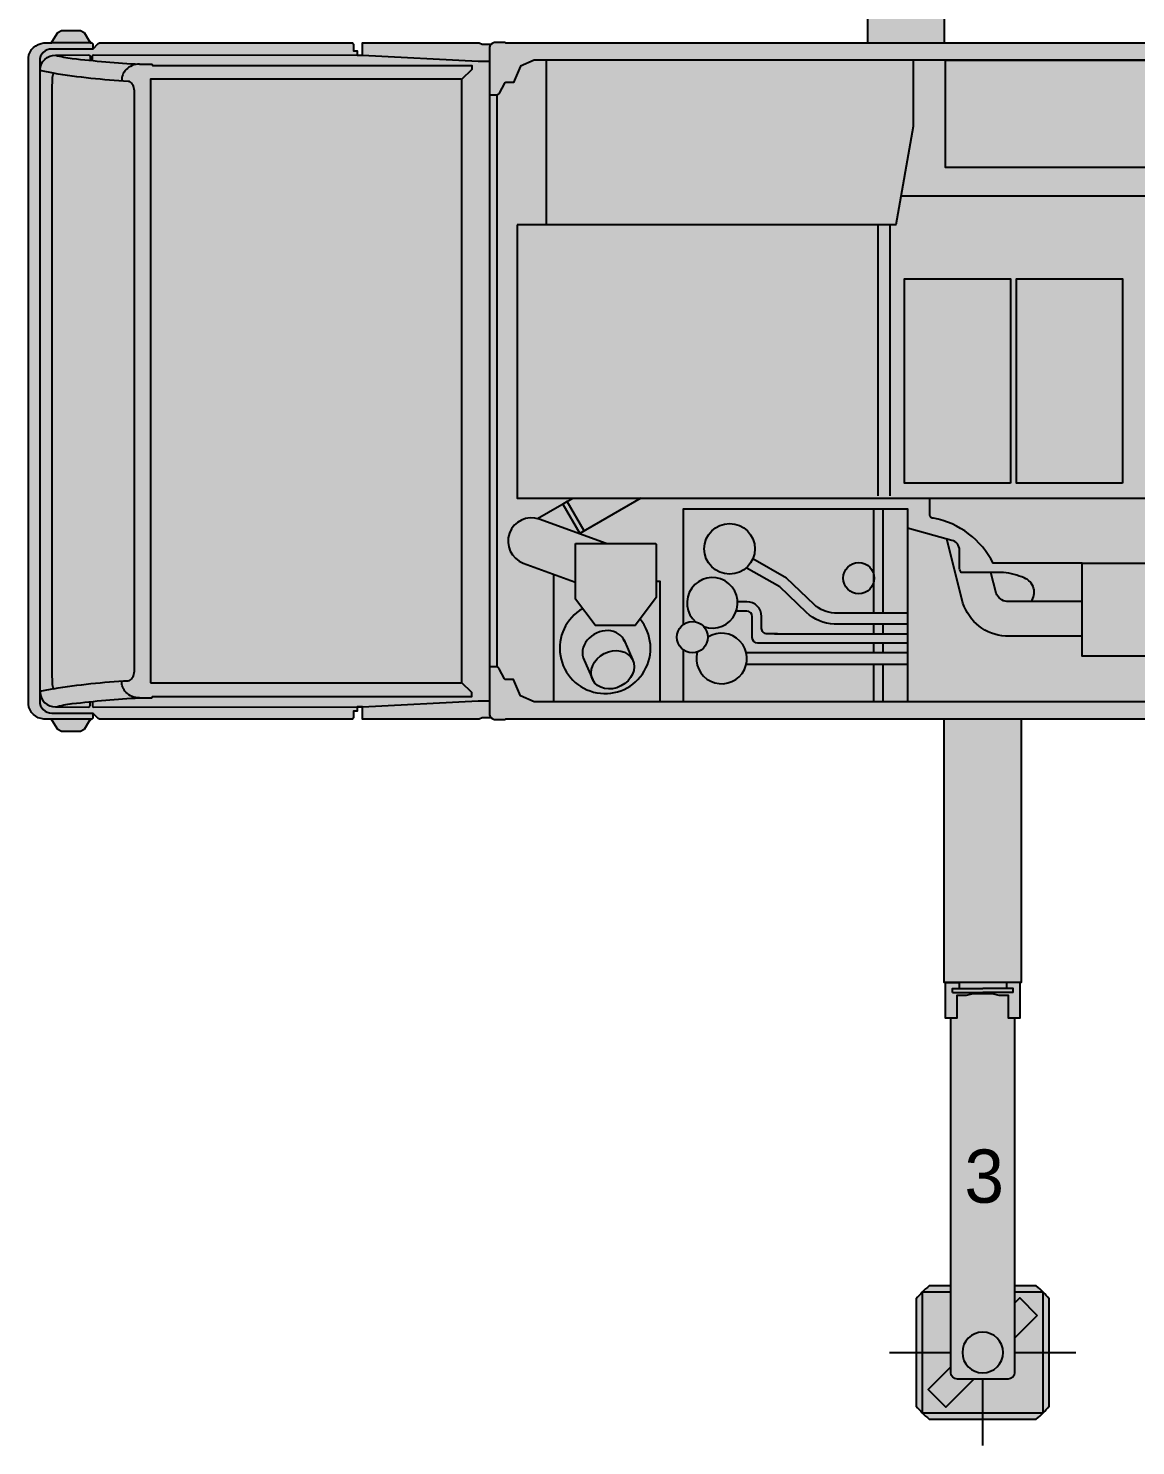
# Model space of a CAD drawing. Header units: millimetres. Extents: x -211392 to -195751, y -51803 to -27784.
# Drawn here: x -211334 to -207174, y -51803 to -46478 of the extents above; entities that cross this region are included whole.
import ezdxf

# ---------------------------------------------------------------- set-up
doc = ezdxf.new("R2010")
doc.units = ezdxf.units.MM
doc.set_wipeout_variables(frame=1)
doc.layers.add('Техника. Кран LTM 1090-4.2', color=250, linetype='Continuous')
doc.layers.add('Техника. Кран LTM 1090-4.2 Штрих', color=7, linetype='Continuous', true_color=0xffe79e)

# ---------------------------------------------------------------- blocks, each defined once
blk = doc.blocks.new('LTM 1090-4.2-20230213.113032')
at = {"color": 0, "linetype": 'ByBlock', "lineweight": -2, "transparency": 16777216}
blk.add_wipeout([(-201.39016857830947, -249.99999999999997), (-214.50357603927742, -238.84349659633142), (-226.9999999999999, -226.99999999999983), (-238.84349659633156, -214.5035760392774), (-249.99999999999994, -201.39016857830944), (-250, -201.39016857830939), (-250, 201.39016857830939), (-249.99999999999994, 201.39016857830939), (-238.8434965963315, 214.5035760392775), (-226.99999999999983, 226.99999999999977), (-214.50357603927742, 238.84349659633153), (-201.39016857830947, 250), (-201.3901685783094, 250), (201.39016857830936, 250), (201.39016857830936, 250), (214.5035760392773, 238.84349659633153), (226.99999999999983, 226.99999999999977), (238.84349659633148, 214.5035760392774), (249.99999999999991, 201.39016857830927), (249.99999999999991, 201.39016857830939), (249.99999999999991, -201.39016857830939), (249.99999999999991, -201.39016857830939), (238.8434965963314, -214.50357603927745), (226.9999999999996, -227.00000000000006), (214.50357603927708, -238.8434965963317), (201.3901685783089, -250.0000000000003), (201.39016857830936, -249.99999999999997), (-201.3901685783094, -249.99999999999997)], dxfattribs=at)
blk.add_wipeout([(-201.39016857830947, -249.99999999999997), (-214.50357603927742, -238.84349659633142), (-226.9999999999999, -226.99999999999983), (-238.84349659633156, -214.5035760392774), (-249.99999999999994, -201.39016857830944), (-250, -201.39016857830939), (-250, 201.39016857830939), (-249.99999999999994, 201.39016857830939), (-238.8434965963315, 214.5035760392775), (-226.99999999999983, 226.99999999999977), (-214.50357603927742, 238.84349659633153), (-201.39016857830947, 250), (-201.3901685783094, 250), (201.39016857830936, 250), (201.39016857830936, 250), (214.5035760392773, 238.84349659633153), (226.99999999999983, 226.99999999999977), (238.84349659633148, 214.5035760392774), (249.99999999999991, 201.39016857830927), (249.99999999999991, 201.39016857830939), (249.99999999999991, -201.39016857830939), (249.99999999999991, -201.39016857830939), (238.8434965963314, -214.50357603927745), (226.9999999999996, -227.00000000000006), (214.50357603927708, -238.8434965963317), (201.3901685783089, -250.0000000000003), (201.39016857830936, -249.99999999999997), (-201.3901685783094, -249.99999999999997)], dxfattribs=at)
at = {"layer": 'Техника. Кран LTM 1090-4.2 Штрих', "true_color": 0xadadad, "transparency": 16777216}
h = blk.add_hatch(color=253, dxfattribs=at)
h.dxf.hatch_style = 1
edge = h.paths.add_edge_path()
edge.add_arc((1.13686837721616e-13, 1.13686837721616e-13), 321.0264786586926, 218.853552203756, 231.1464477962439, ccw=False)
edge.add_line((-250, -201.3901685783094), (-250, 201.3901685783094))
edge.add_arc((1.13686837721616e-13, -1.13686837721616e-13), 321.0264786586926, 128.8535522037561, 141.1464477962439, ccw=False)
edge.add_line((-201.3901685783094, 250), (201.3901685783094, 250))
edge.add_arc((-2.842170943040401e-14, -2.842170943040401e-14), 321.0264786586924, 38.853552203756124, 51.146447796243876, ccw=False)
edge.add_line((250, 201.3901685783094), (250, -201.3901685783094))
edge.add_arc((-5.968558980384842e-13, 5.968558980384842e-13), 321.0264786586932, 308.85355220375607, 321.14644779624393, ccw=False)
edge.add_line((201.3901685783094, -250), (-201.3901685783094, -250))
at = {"color": 0, "linetype": 'ByBlock', "lineweight": -2, "transparency": 16777216}
for points in [[(0, 350), (0, 0)], [(-350, 0), (0, 0)], [(0, 0), (0, -350)], [(0, 0), (350, 0)]]:
    blk.add_lwpolyline(points, dxfattribs=at)
blk.add_lwpolyline([(-201.3901685783094, -250, -0.05368937404966555), (-250, -201.3901685783094), (-250, 201.3901685783094, -0.05368937404966555), (-201.3901685783094, 250), (201.3901685783094, 250, -0.05368937404966558), (250, 201.3901685783094), (250, -201.3901685783094, -0.05368937404966544), (201.3901685783094, -250)], format="xyb", close=True, dxfattribs=at)
for points in [[(-227, 227), (227, 227), (227, -227), (-227, -227)], [(204.9420271645504, -138.9747478439858), (-138.7959082404486, 205.0631875601248), (-204.9420271645395, 138.9747478439822), (138.7959082404595, -205.0631875601248)]]:
    blk.add_lwpolyline(points, close=True, dxfattribs=at)
blk.add_circle((0, 0), 76.49836599611709, dxfattribs=at)
blk = doc.blocks.new('LTM 1090-4.2-20230213.113502')
at = {"color": 0, "linetype": 'ByBlock', "lineweight": -2, "transparency": 16777216}
blk.add_wipeout([(120, -1800), (120, 75), (120, 75), (118.09698831278217, 84.5670858091271), (112.6776695296636, 92.67766952966394), (104.56708580912732, 98.09698831278229), (95, 100), (-95, 100), (-95, 100), (-104.56708580912732, 98.09698831278229), (-112.67766952966383, 92.67766952966394), (-118.09698831278217, 84.5670858091271), (-120, 75), (-120, -1800)], dxfattribs=at)
at = {"layer": 'Техника. Кран LTM 1090-4.2 Штрих', "true_color": 0xadadad, "transparency": 16777216}
h = blk.add_hatch(color=253, dxfattribs=at)
h.dxf.hatch_style = 1
edge = h.paths.add_edge_path()
edge.add_line((-120, -1800), (120, -1800))
edge.add_line((120, -1800), (120, 75))
edge.add_arc((95, 75), 25, 0, 90)
edge.add_line((95, 100), (-95, 100))
edge.add_arc((-95, 75), 25, 90, 180)
edge.add_line((-120, 75), (-120, -1800))
at = {"color": 0, "linetype": 'ByBlock', "lineweight": -2, "transparency": 16777216}
blk.add_lwpolyline([(-120, -1800), (120, -1800), (120, 75, 0.414213562373095), (95, 100), (-95, 100, 0.414213562373095), (-120, 75)], format="xyb", close=True, dxfattribs=at)
blk.add_circle((0, 0), 76.49836599612257, dxfattribs=at)
blk = doc.blocks.new('LTM 1090-4.2-20230213.113807')
at = {"color": 0, "linetype": 'ByBlock', "lineweight": -2, "transparency": 16777216}
blk.add_wipeout([(144.99999999999977, -1962.347809092964), (144.99999999999977, -9.094947017729282e-13), (140.00000086913496, -9.094947017729282e-13), (140.00000086913496, 133.90628484801255), (97.00000086913485, 133.90628484801255), (97.00000086913485, 48.82050908617293), (62.082863686373344, 48.89032137016102), (36.917138051896245, 42.89054983177539), (0, 42.89054983177539), (-36.91713805189647, 42.89054983177539), (-62.08286368637357, 48.89032137016102), (-97.00000086913508, 48.82050908617293), (-97.00000086913508, 133.90628484801255), (-140.00000086913496, 133.90628484801255), (-140.00000086913496, -9.094947017729282e-13), (-145, -9.094947017729282e-13), (-145, -1962.347809092964)], dxfattribs=at)
at = {"layer": 'Техника. Кран LTM 1090-4.2 Штрих', "true_color": 0xadadad, "transparency": 16777216}
h = blk.add_hatch(color=253, dxfattribs=at)
h.dxf.hatch_style = 1
h.paths.add_polyline_path([(-145, -1962.347809092964), (145, -1962.347809092964), (145, 0), (140.000000869135, 0), (140.000000869135, 133.9062848480135), (97.00000086913496, 133.9062848480135), (97.00000086913496, 48.82050908617384), (62.08286368637346, 48.89032137016147), (36.91713805189647, 42.8905498317763), (0, 42.8905498317763), (-36.91713805189647, 42.8905498317763), (-62.08286368637346, 48.89032137016147), (-97.00000086913496, 48.82050908617384), (-97.00000086913496, 133.9062848480135), (-140.000000869135, 133.9062848480135), (-140.000000869135, 0), (-145, 0)])
at = {"color": 0, "linetype": 'ByBlock', "lineweight": -2, "transparency": 16777216}
blk.add_lwpolyline([(-145, -1962.347809092964), (145, -1962.347809092964), (145, 0), (140.000000869135, 0), (140.000000869135, 133.9062848480135), (97.00000086913496, 133.9062848480135), (97.00000086913496, 48.82050908617384), (62.08286368637346, 48.89032137016147), (36.91713805189647, 42.8905498317763), (0, 42.8905498317763), (-36.91713805189647, 42.8905498317763), (-62.08286368637346, 48.89032137016147), (-97.00000086913496, 48.82050908617384), (-97.00000086913496, 133.9062848480135), (-140.000000869135, 133.9062848480135), (-140.000000869135, 0), (-145, 0)], close=True, dxfattribs=at)
for points in [[(-140.000000869135, 0), (-89.00000086913496, 0), (-89.00000086913496, 21.95673009411257), (0, 21.95673009411257)], [(140.000000869135, 0), (-140.000000869135, 0)], [(-113.9473692901884, 37.72852570123723), (0, 37.72852570123723)], [(-113.9473692901884, 37.72852570123723), (-113.9473692901884, 22.72909685527338), (-89.00000086913496, 21.95673009411257)], [(113.9473692901884, 37.72852570123723), (0, 37.72852570123723)], [(140.000000869135, 0), (89.00000086913496, 0), (89.00000086913496, 21.95673009411257), (0, 21.95673009411257)], [(113.9473692901884, 37.72852570123723), (113.9473692901884, 22.72909685527338), (89.00000086913496, 21.95673009411257)]]:
    blk.add_lwpolyline(points, dxfattribs=at)
blk = doc.blocks.new('LTM 1090-4.2-20230213.112611')
at = {"color": 0, "linetype": 'ByBlock', "lineweight": -2, "transparency": 16777216}
blk.add_wipeout([(3450.0114922064113, -1205), (3382.000000000002, -1205.0000320201661), (3382.000000000002, -1260.0000000003238), (3288.500000000001, -1260.0000000003238), (3288.500000000001, -1255.0000000003229), (3262.000000238412, -1255.0000000003229), (3262.000000000001, -1272.0091480392812), (3262.94102492845, -1273.000032020167), (3264.500244201162, -1273.000032020167), (3267.000244201163, -1276.032991004542), (3267.000244201163, -1279.000032020167), (3276.179931701162, -1280.2295242076661), (3276.179931701162, -1280.2295242076661), (3287.3271079859333, -1289.7246258310397), (3291.9650300322264, -1303.6136925043093), (3288.7595905843573, -1317.901507309518), (3278.632840505272, -1328.4781526565885), (3276.179931701162, -1329.7702956920402), (3267.000244201163, -1331.0000320201661), (3267.000244201163, -1334.366487098292), (3264.500000000001, -1337.0000000003238), (3229.500244201162, -1337.0000320201661), (3227.000244201163, -1334.366487098292), (3227.000244201163, -1331.0000320201661), (3217.820556701163, -1329.7702956920402), (3217.820556701163, -1329.7702956920402), (3206.6733804163914, -1320.2751940686667), (3202.0354583700973, -1306.3861273953999), (3205.2408978179665, -1292.0983125901894), (3215.367647897053, -1281.5216672431197), (3217.820556701163, -1280.2295242076661), (3227.000244201163, -1279.000032020167), (3227.000244201163, -1275.500032020167), (3229.4826480180873, -1273.004877834981), (3232.000000000002, -1273.004877834981), (3232.000000000002, -974.654226533974), (3197.000000000001, -974.654226533974), (3197.000000000001, -999.9999999999991), (3162.872321853102, -999.9999999999991), (3162.872321853102, -1015.1176669872357), (3172.9999997705836, -1015.1176669872357), (3172.9999997705836, -1222.000000000001), (2555.999780635787, -1222.000000000001), (2555.9997806358015, -1184.99999999998), (2532.9999999994407, -1185.0000013854706), (2532.9999999994407, -1213.260085589849), (2534.0000000094597, -1214.9799998437975), (2534.0000000094597, -1248.999999843798), (2534.0000000094597, -1248.999999843798), (2532.1731087897315, -1258.1844022205605), (2526.970562757938, -1265.970562592276), (2519.184402386223, -1271.1731086240698), (2510.0000000094597, -1272.999999843797), (2475.980000009463, -1272.999999843797), (2473.9999975525807, -1269.9999998217327), (-6234.000133528896, -1269.9999998040694), (-6235.980001934448, -1272.999999785785), (-6270.00000193445, -1272.999999785785), (-6270.00000193445, -1272.999999785785), (-6274.643734295682, -1272.5727023188601), (-6279.10686381097, -1271.2209226408931), (-6283.207291934123, -1268.9998142295663), (-6286.777718568328, -1265.9999997323448), (-6286.777718568328, -1265.9999997323448), (-6321.793321767362, -1265.999999732303), (-6332.989513966159, -1270.0000002896677), (-6770.905131144458, -1270.0000002896677), (-6770.888140731737, -1223.7745635552228), (-6791.500000000239, -1224.237305220082), (-6791.500000000239, -1239.999417062715), (-6804.610769075399, -1239.999417062715), (-6804.610526482217, -1265.9000000626875), (-6808.710526482216, -1270.000000062686), (-7759.116092682619, -1269.999997331477), (-7763.47279369171, -1268.0920283641926), (-7784.168890345939, -1247.3959315858738), (-7784.168890345939, -1267.0000000143073), (-7787.168890345939, -1270.000000014309), (-7794.1336603355285, -1270.0000000630143), (-7794.1336603355285, -1275.0000000630134), (-7796.135339315536, -1275.0000000630134), (-7816.618931976978, -1308.825879731653), (-7830.238779997002, -1316.705053899309), (-7902.02854065633, -1316.705053653608), (-7915.648388559019, -1308.8258796404298), (-7936.1293450991425, -1275.0000000630134), (-7938.133660335537, -1275.0000000630134), (-7938.133660335537, -1270.0000000630143), (-7967.339911413348, -1270.000000014309), (-7967.339911413348, -1270.000000014309), (-7988.652199346477, -1265.0154528013381), (-8006.936422589892, -1252.9843884989668), (-8019.947503966286, -1235.3840734654277), (-8026.087843103936, -1214.3756093821721), (-8026.087843103936, -1214.3756093821721), (-8026.087843103936, 1214.3756093821712), (-8026.087843103936, 1214.3756093821712), (-8019.947503966286, 1235.3840734654286), (-8006.936422589892, 1252.984388498965), (-7988.652199346477, 1265.01545280134), (-7967.339911413348, 1270.0000000143073), (-7967.339911413348, 1270.0000000143073), (-7938.133660335537, 1270.0000000630143), (-7938.133660335537, 1275.0000000630143), (-7936.1293450991425, 1275.0000000630143), (-7915.648388559019, 1308.8258796404289), (-7902.02854065633, 1316.7050536536071), (-7830.238779997002, 1316.705053899309), (-7816.618931976978, 1308.8258797316512), (-7796.135339315536, 1275.0000000630143), (-7794.1336603355285, 1275.0000000630143), (-7794.1336603355285, 1270.0000000630143), (-7787.168890345939, 1270.0000000143073), (-7784.168890345939, 1267.0000000143073), (-7784.168890345939, 1247.3959315858747), (-7763.47279369171, 1268.0920283641926), (-7759.116092682619, 1269.999997331478), (-6808.710526482216, 1270.000000062685), (-6804.610526482217, 1265.9000000626866), (-6804.610769075399, 1239.9994170627133), (-6791.500000000239, 1239.9994170627133), (-6791.500000000239, 1224.2373052200828), (-6770.888140731737, 1223.7745635552228), (-6770.905131144458, 1270.0000002896677), (-6332.989513966159, 1270.0000002896677), (-6321.793321767362, 1265.999999732302), (-6286.777718568328, 1265.999999732344), (-6286.777718568328, 1265.999999732344), (-6283.207291934123, 1268.999814229569), (-6279.10686381097, 1271.2209226408931), (-6274.643734295682, 1272.5727023188601), (-6270.00000193445, 1272.9999997857822), (-6270.00000193445, 1272.999999785784), (-6235.980001934448, 1272.999999785784), (-6234.000133528896, 1269.9999998040685), (2473.9999975525807, 1269.9999998217327), (2475.980000009463, 1272.999999843797), (2510.0000000094597, 1272.999999843797), (2510.0000000094597, 1272.999999843797), (2519.184402386223, 1271.1731086240698), (2526.970562757938, 1265.970562592277), (2532.1731087897315, 1258.1844022205596), (2534.0000000094597, 1248.999999843797), (2534.0000000094597, 1214.9799998437966), (2532.9999999994407, 1213.2600855898481), (2532.9999999994407, 1185.0000013854706), (2555.9997806358015, 1184.999999999979), (2555.999780635787, 1222.000000000001), (3194.000000000001, 1222.000000000001), (3194.000000000001, 1174.341622013083), (3232.000000000002, 1174.341622013083), (3232.000000000002, 1273.00487783498), (3229.4826480180873, 1273.00487783498), (3227.000244201163, 1275.5000320201643), (3227.000244201163, 1279.0000320201661), (3217.820556701163, 1280.2295242076661), (3217.820556701163, 1280.2295242076661), (3206.6733804163914, 1289.7246258310397), (3202.0354583700973, 1303.6136925043074), (3205.2408978179665, 1317.901507309517), (3215.367647897053, 1328.4781526565885), (3217.820556701163, 1329.770295692043), (3227.000244201163, 1331.0000320201661), (3227.000244201163, 1334.3664870982911), (3229.500244201162, 1337.0000320201661), (3264.500000000001, 1337.0000000003229), (3267.000244201163, 1334.3664870982911), (3267.000244201163, 1331.0000320201661), (3276.179931701162, 1329.770295692043), (3276.179931701162, 1329.770295692043), (3287.3271079859333, 1320.2751940686658), (3291.9650300322264, 1306.3861273953999), (3288.7595905843573, 1292.0983125901885), (3278.632840505272, 1281.5216672431188), (3276.179931701162, 1280.2295242076661), (3267.000244201163, 1279.0000320201661), (3267.000244201163, 1276.0329910045411), (3264.500244201162, 1273.0000320201661), (3262.94102492845, 1273.0000320201661), (3262.000000000001, 1272.0091480392812), (3262.000000238412, 1255.0000000003229), (3288.500000000001, 1255.0000000003229), (3288.500000000001, 1260.0000000003229), (3382.000000000002, 1260.0000000003229), (3382.000000000002, 1205.0000320201661), (3450.0114922064113, 1205.000000000001), (3453.011474669912, 1202.500032020168), (3453.011474669912, -1202.5000320201652)], dxfattribs=at)
at = {"layer": 'Техника. Кран LTM 1090-4.2 Штрих', "transparency": 16777216}
h = blk.add_hatch(color=256, dxfattribs=at)
h.dxf.hatch_style = 1
edge = h.paths.add_edge_path()
edge.add_line((3453.011474669911, -1202.500032020166), (3450.011492206409, -1205))
edge.add_line((3450.011492206409, -1205), (3382, -1205.000032020166))
edge.add_line((3382, -1205.000032020166), (3382, -1260.000000000323))
edge.add_line((3382, -1260.000000000323), (3288.5, -1260.000000000323))
edge.add_line((3288.5, -1260.000000000323), (3288.5, -1255.000000000323))
edge.add_line((3288.5, -1255.000000000323), (3262.000000238411, -1255.000000000323))
edge.add_line((3262.000000238411, -1255.000000000323), (3262, -1272.009148039281))
edge.add_line((3262, -1272.009148039281), (3262.941024928448, -1273.000032020166))
edge.add_line((3262.941024928448, -1273.000032020166), (3264.500244201161, -1273.000032020166))
edge.add_line((3264.500244201161, -1273.000032020166), (3267.000244201161, -1276.032991004541))
edge.add_line((3267.000244201161, -1276.032991004541), (3267.000244201161, -1279.000032020166))
edge.add_line((3267.000244201161, -1279.000032020166), (3276.179931701161, -1280.229524207666))
edge.add_arc((3264.698182456188, -1304.999909949854), 27.30206174524556, -65.13099107237389, 65.13099107237389, ccw=False)
edge.add_line((3276.179931701161, -1329.770295692041), (3267.000244201161, -1331.000032020166))
edge.add_line((3267.000244201161, -1331.000032020166), (3267.000244201161, -1334.366487098291))
edge.add_line((3267.000244201161, -1334.366487098291), (3264.5, -1337.000000000324))
edge.add_line((3264.5, -1337.000000000324), (3229.500244201161, -1337.000032020166))
edge.add_line((3229.500244201161, -1337.000032020166), (3227.000244201161, -1334.366487098291))
edge.add_line((3227.000244201161, -1334.366487098291), (3227.000244201161, -1331.000032020166))
edge.add_line((3227.000244201161, -1331.000032020166), (3217.820556701161, -1329.770295692041))
edge.add_arc((3229.302305946134, -1304.999909949854), 27.30206174524556, 114.86900892762611, 245.1309910723739, ccw=False)
edge.add_line((3217.820556701161, -1280.229524207666), (3227.000244201161, -1279.000032020166))
edge.add_line((3227.000244201161, -1279.000032020166), (3227.000244201161, -1275.500032020166))
edge.add_line((3227.000244201161, -1275.500032020166), (3229.482648018085, -1273.004877834981))
edge.add_line((3229.482648018085, -1273.004877834981), (3232, -1273.004877834981))
edge.add_line((3232, -1273.004877834981), (3232, -974.654226533974))
edge.add_line((3232, -974.654226533974), (3197, -974.654226533974))
edge.add_line((3197, -974.654226533974), (3197, -1000))
edge.add_line((3197, -1000), (3162.872321853101, -1000))
edge.add_line((3162.872321853101, -1000), (3162.872321853101, -1015.117666987235))
edge.add_line((3162.872321853101, -1015.117666987235), (3172.999999770582, -1015.117666987235))
edge.add_line((3172.999999770582, -1015.117666987235), (3172.999999770582, -1222))
edge.add_line((3172.999999770582, -1222), (2555.999780635786, -1222))
edge.add_line((2555.999780635786, -1222), (2555.999780635801, -1184.99999999998))
edge.add_line((2555.999780635801, -1184.99999999998), (2532.99999999944, -1185.00000138547))
edge.add_line((2532.99999999944, -1185.00000138547), (2532.99999999944, -1213.260085589848))
edge.add_line((2532.99999999944, -1213.260085589848), (2534.000000009459, -1214.979999843797))
edge.add_line((2534.000000009459, -1214.979999843797), (2534.000000009459, -1248.999999843797))
edge.add_arc((2510.000000009463, -1248.999999843802), 23.99999999999545, -90.00000000001091, 1.0913936421275139e-11, ccw=False)
edge.add_line((2510.000000009459, -1272.999999843797), (2475.980000009462, -1272.999999843797))
edge.add_line((2475.980000009462, -1272.999999843797), (2473.999997552579, -1269.999999821733))
edge.add_line((2473.999997552579, -1269.999999821733), (-6234.000133528896, -1269.999999804069))
edge.add_line((-6234.000133528896, -1269.999999804069), (-6235.980001934449, -1272.999999785784))
edge.add_line((-6235.980001934449, -1272.999999785784), (-6270.00000193445, -1272.999999785784))
edge.add_arc((-6270.217263523989, -1249.914180717352), 23.08684137465934, 224.1670496489579, 270.53919701144434, ccw=False)
edge.add_line((-6286.777718568328, -1265.999999732344), (-6321.793321767362, -1265.999999732303))
edge.add_line((-6321.793321767362, -1265.999999732303), (-6332.989513966158, -1270.000000289668))
edge.add_line((-6332.989513966158, -1270.000000289668), (-6770.905131144458, -1270.000000289668))
edge.add_line((-6770.905131144458, -1270.000000289668), (-6770.888140731737, -1223.774563555223))
edge.add_line((-6770.888140731737, -1223.774563555223), (-6791.500000000238, -1224.237305220082))
edge.add_line((-6791.500000000238, -1224.237305220082), (-6791.500000000238, -1239.999417062714))
edge.add_line((-6791.500000000238, -1239.999417062714), (-6804.610769075398, -1239.999417062714))
edge.add_line((-6804.610769075398, -1239.999417062714), (-6804.610526482216, -1265.900000062687))
edge.add_line((-6804.610526482216, -1265.900000062687), (-6808.710526482215, -1270.000000062686))
edge.add_line((-6808.710526482215, -1270.000000062686), (-7759.116092682618, -1269.999997331477))
edge.add_line((-7759.116092682618, -1269.999997331477), (-7763.47279369171, -1268.092028364193))
edge.add_line((-7763.47279369171, -1268.092028364193), (-7784.168890345938, -1247.395931585874))
edge.add_line((-7784.168890345938, -1247.395931585874), (-7784.168890345938, -1267.000000014308))
edge.add_line((-7784.168890345938, -1267.000000014308), (-7787.168890345938, -1270.000000014308))
edge.add_line((-7787.168890345938, -1270.000000014308), (-7794.133660335528, -1270.000000063013))
edge.add_line((-7794.133660335528, -1270.000000063013), (-7794.133660335528, -1275.000000063013))
edge.add_line((-7794.133660335528, -1275.000000063013), (-7796.135339315535, -1275.000000063013))
edge.add_line((-7796.135339315535, -1275.000000063013), (-7816.618931976978, -1308.825879731651))
edge.add_line((-7816.618931976978, -1308.825879731651), (-7830.238779997, -1316.70505389931))
edge.add_line((-7830.238779997, -1316.70505389931), (-7902.028540656329, -1316.705053653608))
edge.add_line((-7902.028540656329, -1316.705053653608), (-7915.648388559019, -1308.82587964043))
edge.add_line((-7915.648388559019, -1308.82587964043), (-7936.129345099142, -1275.000000063013))
edge.add_line((-7936.129345099142, -1275.000000063013), (-7938.133660335536, -1275.000000063013))
edge.add_line((-7938.133660335536, -1275.000000063013), (-7938.133660335536, -1270.000000063013))
edge.add_line((-7938.133660335536, -1270.000000063013), (-7967.339911413348, -1270.000000014308))
edge.add_arc((-7963.991216044093, -1207.627629855516), 62.46219912796401, 186.2019397298643, 266.92681103924804, ccw=False)
edge.add_line((-8026.087843103936, -1214.375609382171), (-8026.087843103936, 1214.375609382171))
edge.add_arc((-7963.991216044093, 1207.627629855516), 62.46219912796436, 93.0731889607519, 173.7980602701357, ccw=False)
edge.add_line((-7967.339911413348, 1270.000000014308), (-7938.133660335536, 1270.000000063013))
edge.add_line((-7938.133660335536, 1270.000000063013), (-7938.133660335536, 1275.000000063013))
edge.add_line((-7938.133660335536, 1275.000000063013), (-7936.129345099142, 1275.000000063013))
edge.add_line((-7936.129345099142, 1275.000000063013), (-7915.648388559019, 1308.82587964043))
edge.add_line((-7915.648388559019, 1308.82587964043), (-7902.028540656329, 1316.705053653608))
edge.add_line((-7902.028540656329, 1316.705053653608), (-7830.238779997, 1316.70505389931))
edge.add_line((-7830.238779997, 1316.70505389931), (-7816.618931976978, 1308.825879731651))
edge.add_line((-7816.618931976978, 1308.825879731651), (-7796.135339315535, 1275.000000063013))
edge.add_line((-7796.135339315535, 1275.000000063013), (-7794.133660335528, 1275.000000063013))
edge.add_line((-7794.133660335528, 1275.000000063013), (-7794.133660335528, 1270.000000063013))
edge.add_line((-7794.133660335528, 1270.000000063013), (-7787.168890345938, 1270.000000014308))
edge.add_line((-7787.168890345938, 1270.000000014308), (-7784.168890345938, 1267.000000014308))
edge.add_line((-7784.168890345938, 1267.000000014308), (-7784.168890345938, 1247.395931585874))
edge.add_line((-7784.168890345938, 1247.395931585874), (-7763.47279369171, 1268.092028364193))
edge.add_line((-7763.47279369171, 1268.092028364193), (-7759.116092682618, 1269.999997331477))
edge.add_line((-7759.116092682618, 1269.999997331477), (-6808.710526482215, 1270.000000062686))
edge.add_line((-6808.710526482215, 1270.000000062686), (-6804.610526482216, 1265.900000062687))
edge.add_line((-6804.610526482216, 1265.900000062687), (-6804.610769075398, 1239.999417062714))
edge.add_line((-6804.610769075398, 1239.999417062714), (-6791.500000000238, 1239.999417062714))
edge.add_line((-6791.500000000238, 1239.999417062714), (-6791.500000000238, 1224.237305220082))
edge.add_line((-6791.500000000238, 1224.237305220082), (-6770.888140731737, 1223.774563555223))
edge.add_line((-6770.888140731737, 1223.774563555223), (-6770.905131144458, 1270.000000289668))
edge.add_line((-6770.905131144458, 1270.000000289668), (-6332.989513966158, 1270.000000289668))
edge.add_line((-6332.989513966158, 1270.000000289668), (-6321.793321767362, 1265.999999732303))
edge.add_line((-6321.793321767362, 1265.999999732303), (-6286.777718568328, 1265.999999732344))
edge.add_arc((-6270.217263523989, 1249.914180717352), 23.08684137465919, 89.46080298855571, 135.8329503510421, ccw=False)
edge.add_line((-6270.00000193445, 1272.999999785784), (-6235.980001934449, 1272.999999785784))
edge.add_line((-6235.980001934449, 1272.999999785784), (-6234.000133528896, 1269.999999804069))
edge.add_line((-6234.000133528896, 1269.999999804069), (2473.999997552579, 1269.999999821733))
edge.add_line((2473.999997552579, 1269.999999821733), (2475.980000009462, 1272.999999843797))
edge.add_line((2475.980000009462, 1272.999999843797), (2510.000000009459, 1272.999999843797))
edge.add_arc((2510.000000009463, 1248.999999843802), 23.99999999999545, -1.0913936421275139e-11, 90.00000000001091, ccw=False)
edge.add_line((2534.000000009459, 1248.999999843797), (2534.000000009459, 1214.979999843797))
edge.add_line((2534.000000009459, 1214.979999843797), (2532.99999999944, 1213.260085589848))
edge.add_line((2532.99999999944, 1213.260085589848), (2532.99999999944, 1185.00000138547))
edge.add_line((2532.99999999944, 1185.00000138547), (2555.999780635801, 1184.99999999998))
edge.add_line((2555.999780635801, 1184.99999999998), (2555.999780635786, 1222))
edge.add_line((2555.999780635786, 1222), (3194, 1222))
edge.add_line((3194, 1222), (3194, 1174.341622013082))
edge.add_line((3194, 1174.341622013082), (3232, 1174.341622013082))
edge.add_line((3232, 1174.341622013082), (3232, 1273.004877834981))
edge.add_line((3232, 1273.004877834981), (3229.482648018085, 1273.004877834981))
edge.add_line((3229.482648018085, 1273.004877834981), (3227.000244201161, 1275.500032020166))
edge.add_line((3227.000244201161, 1275.500032020166), (3227.000244201161, 1279.000032020166))
edge.add_line((3227.000244201161, 1279.000032020166), (3217.820556701161, 1280.229524207666))
edge.add_arc((3229.302305946134, 1304.999909949854), 27.30206174524556, 114.86900892762611, 245.1309910723739, ccw=False)
edge.add_line((3217.820556701161, 1329.770295692041), (3227.000244201161, 1331.000032020166))
edge.add_line((3227.000244201161, 1331.000032020166), (3227.000244201161, 1334.366487098291))
edge.add_line((3227.000244201161, 1334.366487098291), (3229.500244201161, 1337.000032020166))
edge.add_line((3229.500244201161, 1337.000032020166), (3264.5, 1337.000000000324))
edge.add_line((3264.5, 1337.000000000324), (3267.000244201161, 1334.366487098291))
edge.add_line((3267.000244201161, 1334.366487098291), (3267.000244201161, 1331.000032020166))
edge.add_line((3267.000244201161, 1331.000032020166), (3276.179931701161, 1329.770295692041))
edge.add_arc((3264.698182456188, 1304.999909949854), 27.30206174524556, -65.13099107237389, 65.13099107237389, ccw=False)
edge.add_line((3276.179931701161, 1280.229524207666), (3267.000244201161, 1279.000032020166))
edge.add_line((3267.000244201161, 1279.000032020166), (3267.000244201161, 1276.032991004541))
edge.add_line((3267.000244201161, 1276.032991004541), (3264.500244201161, 1273.000032020166))
edge.add_line((3264.500244201161, 1273.000032020166), (3262.941024928448, 1273.000032020166))
edge.add_line((3262.941024928448, 1273.000032020166), (3262, 1272.009148039281))
edge.add_line((3262, 1272.009148039281), (3262.000000238411, 1255.000000000323))
edge.add_line((3262.000000238411, 1255.000000000323), (3288.5, 1255.000000000323))
edge.add_line((3288.5, 1255.000000000323), (3288.5, 1260.000000000323))
edge.add_line((3288.5, 1260.000000000323), (3382, 1260.000000000323))
edge.add_line((3382, 1260.000000000323), (3382, 1205.000032020166))
edge.add_line((3382, 1205.000032020166), (3450.011492206409, 1205))
edge.add_line((3450.011492206409, 1205), (3453.011474669911, 1202.500032020166))
edge.add_line((3453.011474669911, 1202.500032020166), (3453.011474669911, -1202.500032020166))
edge = h.paths.add_edge_path(flags=16)
edge.add_line((-7937.877981918018, -1096.357767098532), (-7936.398389978936, -1135.599242194671))
edge.add_arc((-7852.1573041387, -1131.083264042546), 84.3620447962977, 183.0685626969532, 195.7206336910571)
edge.add_arc((-7926.881148377161, -1150.990219852726), 7.12252585525299, 204.4737807482375, 226.4603019068358)
edge.add_arc((-7521.668296321859, -3647.677710813431), 2525.052790663981, 92.92558339646348, 99.34739381105749, ccw=False)
edge.add_arc((-7651.969640631089, -1109.743835175091), 16.23477217137932, 275.0373059573288, 308.0588663729561)
edge.add_arc((-7666.445482901276, -1092.564121530384), 38.69405055202431, 309.2541545547106, 336.9642330466961)
edge.add_line((-7630.836866541436, -1107.705323235017), (-7627.740044086435, -1090.251578929085))
edge.add_line((-7627.740044086435, -1090.251578929085), (-7627.740044086435, 1090.251578929085))
edge.add_line((-7627.740044086435, 1090.251578929085), (-7630.836866541436, 1107.705323235017))
edge.add_arc((-7666.445482901276, 1092.564121530384), 38.69405055202434, 23.0357669533039, 50.74584544528941)
edge.add_arc((-7651.969640631089, 1109.743835175091), 16.23477217137913, 51.94113362704395, 84.96269404267116)
edge.add_arc((-7521.668296321859, 3647.677710813431), 2525.052790663981, 260.6526061889425, 267.0744166035365, ccw=False)
edge.add_arc((-7926.881148377161, 1150.990219852726), 7.122525855253027, 133.5396980931642, 155.5262192517625)
edge.add_arc((-7852.1573041387, 1131.083264042546), 84.36204479629771, 164.2793663089429, 176.9314373030468)
edge.add_line((-7936.398389978936, 1135.599242194671), (-7937.877981918018, 1096.357767098532))
edge.add_line((-7937.877981918018, 1096.357767098532), (-7937.877981918018, -1096.357767098532))
h = blk.add_hatch(color=256, dxfattribs=at)
h.dxf.hatch_style = 1
h.set_gradient(color1=(173, 173, 173), tint=1)
edge = h.paths.add_edge_path()
edge.add_line((-7937.877981918018, -1096.357767098532), (-7936.398389978936, -1135.599242194671))
edge.add_arc((-7852.1573041387, -1131.083264042546), 84.3620447962977, 183.0685626969532, 195.7206336910571)
edge.add_arc((-7926.881148377161, -1150.990219852726), 7.12252585525299, 204.4737807482375, 226.4603019068358)
edge.add_arc((-7521.668296321859, -3647.677710813431), 2525.052790663981, 92.92558339646348, 99.34739381105749, ccw=False)
edge.add_arc((-7651.969640631089, -1109.743835175091), 16.23477217137932, 275.0373059573288, 308.0588663729561)
edge.add_arc((-7666.445482901276, -1092.564121530384), 38.69405055202431, 309.2541545547106, 336.9642330466961)
edge.add_line((-7630.836866541436, -1107.705323235017), (-7627.740044086435, -1090.251578929085))
edge.add_line((-7627.740044086435, -1090.251578929085), (-7627.740044086435, 1090.251578929085))
edge.add_line((-7627.740044086435, 1090.251578929085), (-7630.836866541436, 1107.705323235017))
edge.add_arc((-7666.445482901276, 1092.564121530384), 38.69405055202434, 23.0357669533039, 50.74584544528941)
edge.add_arc((-7651.969640631089, 1109.743835175091), 16.23477217137913, 51.94113362704395, 84.96269404267116)
edge.add_arc((-7521.668296321859, 3647.677710813431), 2525.052790663981, 260.6526061889425, 267.0744166035365, ccw=False)
edge.add_arc((-7926.881148377161, 1150.990219852726), 7.122525855253027, 133.5396980931642, 155.5262192517625)
edge.add_arc((-7852.1573041387, 1131.083264042546), 84.36204479629771, 164.2793663089429, 176.9314373030468)
edge.add_line((-7936.398389978936, 1135.599242194671), (-7937.877981918018, 1096.357767098532))
edge.add_line((-7937.877981918018, 1096.357767098532), (-7937.877981918018, -1096.357767098532))
at = {"color": 0, "linetype": 'ByBlock', "lineweight": -2, "transparency": 16777216}
for points in [[(2473.999997552579, -1269.999999821733), (-6234.000133528896, -1269.999999804069), (-6235.980001934449, -1272.999999785784), (-6270.00000193445, -1272.999999785784, -0.2051438725998895), (-6286.777718568328, -1265.999999732344), (-6321.793321767362, -1265.999999732303), (-6332.989513966158, -1270.000000289668), (-6770.905131144458, -1270.000000289668), (-6770.888140731737, -1223.774563555223), (-6791.500000000238, -1224.237305220082), (-6791.500000000238, -1239.999417062714), (-6804.610769075398, -1239.999417062714), (-6804.610526482216, -1265.900000062687), (-6808.710526482215, -1270.000000062686), (-7759.116092682618, -1269.999997331477), (-7763.47279369171, -1268.092028364193), (-7784.168890345938, -1247.395931585874), (-7784.168890345938, -1267.000000014308), (-7787.168890345938, -1270.000000014308), (-7794.133660335528, -1270.000000063013), (-7794.133660335528, -1275.000000063013), (-7796.135339315535, -1275.000000063013), (-7816.618931976978, -1308.825879731651), (-7830.238779997, -1316.70505389931), (-7902.028540656329, -1316.705053653608), (-7915.648388559019, -1308.82587964043), (-7936.129345099142, -1275.000000063013), (-7938.133660335536, -1275.000000063013), (-7938.133660335536, -1270.000000063013), (-7967.339911413348, -1270.000000014308, -0.3675562182372332), (-8026.087843103936, -1214.375609382171), (-8026.087843103936, 1214.375609382171, -0.3675562182372332), (-7967.339911413348, 1270.000000014308), (-7938.133660335536, 1270.000000063013), (-7938.133660335536, 1275.000000063013), (-7936.129345099142, 1275.000000063013), (-7915.648388559019, 1308.82587964043), (-7902.028540656329, 1316.705053653608), (-7830.238779997, 1316.70505389931), (-7816.618931976978, 1308.825879731651), (-7796.135339315535, 1275.000000063013), (-7794.133660335528, 1275.000000063013), (-7794.133660335528, 1270.000000063013), (-7787.168890345938, 1270.000000014308), (-7784.168890345938, 1267.000000014308), (-7784.168890345938, 1247.395931585874), (-7763.47279369171, 1268.092028364193), (-7759.116092682618, 1269.999997331477), (-6808.710526482215, 1270.000000062686), (-6804.610526482216, 1265.900000062687), (-6804.610769075398, 1239.999417062714), (-6791.500000000238, 1239.999417062714), (-6791.500000000238, 1224.237305220082), (-6770.888140731737, 1223.774563555223), (-6770.905131144458, 1270.000000289668), (-6332.989513966158, 1270.000000289668), (-6321.793321767362, 1265.999999732303), (-6286.777718568328, 1265.999999732344, -0.2051438725998895), (-6270.00000193445, 1272.999999785784), (-6235.980001934449, 1272.999999785784), (-6234.000133528896, 1269.999999804069), (2473.999997552579, 1269.999999821733)], [(-7784.168890345938, 1247.395931585874), (-7937.77204123607, 1247.395931585874, 0.4168035507166805), (-7983.503230872479, 1202.988859976769), (-7983.503230872479, -1202.988859976769, 0.4168035507166805), (-7937.77204123607, -1247.395931585874), (-7784.168890345938, -1247.395931585874)], [(-7931.787550135186, 1156.153319343109), (-7976.668897791436, 1165.442320807952), (-7980.442091150811, 1166.651366218109), (-7982.24471401506, 1169.559064899815, -0.3984103971766596), (-7924.072339796536, 1224.378608008101), (-7799.099999658438, 1224.996346138145, -0.4143655349155809), (-7794.499999658487, 1220.397198385977), (-7794.499945115847, 1204.766517664502)], [(-7784.799999968945, 1203.796518906385), (-7784.799999968238, 1221.266340740224, -0.4385798939176127), (-7780.831800706788, 1224.878107516174), (-6791.500000000238, 1224.237305220082), (-6770.888140731737, 1223.774563556149), (-6336.314699918947, 1201.941997518199), (-6294.00000193445, 1201.941997518199)], [(-6286.777718568328, 1265.999999732344, 0.2072503477865994), (-6294.00000193445, 1248.999999785784), (-6294.00000193445, -1248.999999785784, 0.2072503477865994), (-6286.777718568328, -1265.999999732344)], [(-7924.072339796536, 1224.378608008101, 0.03829069094997382), (-7861.550733728936, 1212.131102546234, 0.01597704130023243), (-7608.966120276878, 1190.368861152597), (-7561.823135922174, 1190.368861152597), (-7559.175827893485, 1187.895014218004), (-7559.175827893485, 1185.51265829048), (-6359.876324956049, 1185.51265829048), (-6359.876324956049, 1170.103518372845), (-6398.413664827223, 1132.279007521767)], [(-7608.9661202769, 1190.368861152598, 0.2002822966613945), (-7659.224073572686, 1169.926270500642, 0.2158865111068343), (-7674.885485659424, 1127.277724991447)], [(-3328.860972775241, 1204.999999951211), (-6125.748804285415, 1204.999999951211), (-6176.846162307209, 1183.033008588796), (-6203.813153718247, 1121.715728752348), (-6232.296383559709, 1121.715728752348, 0.2740016873345525), (-6237.558598084686, 1118.598279409858), (-6257.301475438138, 1081.322330470171, -0.2788116962481507), (-6266.201660417179, 1073.999999999836), (-6294.00000193445, 1073.999999999836)], [(-4067.449125188519, -685.0000000011805), (-4401.93983670172, -685.0000000011805, 0.236428246664482), (-4626.082947895709, -515.4539517779076, -0.4569602846088139), (-4640, -504.6090036882251), (-4640, -439.9999999999945)], [(-5856.120838711706, -610.9880691954304), (-6106.879263231976, -519.5934105409497, 0.9999999999999997), (-6166.781005798837, -683.9451003795393), (-5974.721679628476, -753.9455264482986)], [(-4259.302211184906, -828.6904574510254, 0.5042009287333141), (-4284.971191345707, -740.1033035045393, 0.07670946822337527), (-4363.000096004376, -719.1411079178579), (-4521.714812369602, -719.1411079178579, -0.1676711938846193), (-4528.401531478623, -699.0000000000009), (-4528.401531478623, -635.2400107687936, 0.3669413809719233), (-4557.038564530179, -598.5905811586135), (-4723.093210472833, -552.5267871603619)], [(-4067.449125188519, -958.6891717411227), (-4355.462794195693, -958.6891717411227, -0.306731731695897), (-4515.379394470707, -834.2671218639143), (-4575.889055888932, -593.3614444364939)], [(-4723.093210472833, -871.9588896933865), (-4997.923153106356, -871.9588896933865, -0.1710096252411476), (-5074.302070203657, -839.793947389765), (-5177.782082017347, -740.3142175005423), (-5304.713491751581, -668.5330397117468)], [(-4723.093210472833, -913.5000320201643), (-4999.077148376959, -913.5000320201643, -0.1740509661269176), (-5102.697265564459, -870.1201492076643), (-5202.79307929646, -773.8937926526469), (-5329.494535647673, -702.2426561570528)], [(-4067.449125188519, -828.8379445553746), (-4349.860952120325, -828.8379445553746, -0.2744774324070409), (-4390.852319111909, -797.0118673271036), (-4410.411564608119, -719.1411079178579)], [(-5211.507910834936, -950.0954033992593), (-5250.861397800605, -950.0954033992593, -0.4142135623731033), (-5271.615842148711, -929.3409590511537), (-5271.615842148709, -885.1073922098685, 0.414213562373095), (-5327.306088415495, -829.4171459430872), (-5361.855632951647, -829.4171459430863)], [(-5211.507910834936, -985.0312053179368), (-5285.797199719282, -985.0312053179368, -0.414213562373095), (-5306.551644067387, -964.2767609698321), (-5306.551644067387, -885.1073922098685, 0.414213562373095), (-5327.306088415493, -864.3529478617638), (-5366.917425141235, -864.3529478617638)], [(-3328.860972775241, -1204.999999951211), (-6125.748804285415, -1204.999999951211), (-6176.846162307209, -1183.033008588796), (-6203.813153718247, -1121.715728752348), (-6232.296383559709, -1121.715728752348, -0.2740016873345525), (-6237.558598084686, -1118.598279409858), (-6257.301475438138, -1081.322330470171, 0.2788116962481507), (-6266.201660417179, -1073.999999999836), (-6294.00000193445, -1073.999999999836)], [(-7931.787550135186, -1156.153319343109), (-7976.668897791436, -1165.442320807952), (-7980.442091150811, -1166.651366218109), (-7982.24471401506, -1169.559064899815, 0.3984103971766596), (-7924.072339796536, -1224.378608008101), (-7799.099999658438, -1224.996346138145, 0.4143655349155809), (-7794.499999658487, -1220.397198385977), (-7794.499945115847, -1204.766517664502)], [(-7924.072339796536, -1224.378608008101, -0.03829069094997382), (-7861.550733728936, -1212.131102546234, -0.01597704130023243), (-7608.966120276878, -1190.368861152597), (-7561.823135922174, -1190.368861152597), (-7559.175827893485, -1187.895014218004), (-7559.175827893485, -1185.51265829048), (-6359.876324956049, -1185.51265829048), (-6359.876324956049, -1170.103518372845), (-6398.413664827223, -1132.279007521767)], [(-7608.9661202769, -1190.368861152598, -0.2002822966613945), (-7659.224073572686, -1169.926270500642, -0.2158865111068343), (-7674.885485659424, -1127.277724991447)], [(-7784.799999968945, -1203.796518906385), (-7784.799999968238, -1221.266340740224, 0.4385798939176127), (-7780.831800706788, -1224.878107516174), (-6791.500000000238, -1224.237305220082), (-6770.888140731737, -1223.774563556149), (-6336.314699918947, -1201.941997518199), (-6294.00000193445, -1201.941997518199)]]:
    blk.add_lwpolyline(points, format="xyb", dxfattribs=at)
for points in [[(-7794.133660335528, 1270.000000063013), (-7938.133660335536, 1270.000000063013)], [(-4702.000000000027, 1204.999999951211), (-4702.000000000027, 955.8685735725176), (-4766.968697426028, 587.0540774715537), (-6079.670001830431, 587.0540368445027), (-6079.670001830431, 1204.999999951211)], [(-6266.201660417179, 1073.999999999836), (-6266.201660417179, -1073.999999999836)], [(-6189.999999999969, 587.0540368445027), (-6189.999999999969, -439.9999999999945), (-3784.031265764897, -439.9999999999945), (-3784.031265764897, 694.9999999999982)], [(-416.0228359116882, 694.9999999999982), (-4747.953430799411, 694.9999999999982)], [(-6079.670001830431, 587.0540368445027), (-6189.999999999969, 587.0540368445027)], [(-4834.169999999978, -431.521137400061), (-4834.169999999978, 587.0540753917276)], [(-4789.169999999978, -431.521137400061), (-4789.169999999978, 587.0540767844413)], [(-6113.743476600137, -517.0915905565771), (-5980.216634882103, -439.9999999999945)], [(-5725.917257213086, -439.9999999999945), (-5957.509578892297, -574.0346176097437)], [(-5564.500001944149, -914.2005725638992), (-5564.500001944149, -480.5000004768326), (-4723.093210472833, -480.5000004768326), (-4723.093210472833, -1204.999999951211), (-5564.500001944149, -1204.999999951211), (-5564.500001944149, -1010.79942816121)], [(-4850.767933138637, -480.4999999999955), (-4850.767933138637, -871.9588896933865)], [(-4816.767822205087, -480.5000004768326), (-4816.767822205087, -871.9588896933865)], [(-6053.199999999937, -725.3423027845329), (-6053.199999999937, -1204.999999999805)], [(-5652.199999999937, -1204.999999951211), (-5652.199999999937, -752.739156058502), (-5667.721441291296, -752.739156058502)], [(-5223.771294927787, -950.0954033992593), (-4723.093210472833, -950.0954033992593)], [(-4850.767933138637, -913.5000320201643), (-4850.767933138637, -950.0954033992593)], [(-4816.767822205087, -913.5000320201643), (-4816.767822205087, -950.0954033992593)], [(-5789.609590230195, -971.6062982928161), (-5756.87270273407, -1046.619654584883)], [(-4723.093210472833, -985.0312053179368), (-5211.507910834936, -985.0312053179368)], [(-4850.767933138637, -985.0312053179368), (-4850.767933138637, -1021.500032020166)], [(-4816.767822205087, -985.0312053179368), (-4816.767822205087, -1021.500032020166)], [(-5938.512961169594, -1048.211407654931), (-5905.776073673469, -1123.224763946999)], [(-5329.118173743183, -1063.500032020166), (-4723.093210472833, -1063.500032020166)], [(-4723.093210472833, -1021.500032020166), (-5329.118143994765, -1021.500032020166)], [(-4850.767933138637, -1063.500032020166), (-4850.767933138637, -1204.999999951211)], [(-4816.767822205087, -1063.500032020166), (-4816.767822205087, -1204.999999951211)], [(-7794.133660335528, -1270.000000063013), (-7938.133660335536, -1270.000000063013)]]:
    blk.add_lwpolyline(points, dxfattribs=at)
for points in [[(-3328.860972775241, 1204.999999951211), (-3328.860972775241, 802.2107619118251), (-4580.248922888808, 802.2107619118251), (-4580.248922888808, 1204.999999951211)], [(-7567.220502487018, -1133.529006936271), (-6399.663664833968, -1133.529007525746), (-6397.163664820479, -1131.029007517787), (-6397.163664820479, 1131.029007517787), (-6399.663664833968, 1133.529007525746), (-7567.220502487018, 1133.529006936271)], [(-4336.603791227484, -383.3999999999942), (-4735.04226523891, -383.3999999999933), (-4735.042265238913, 383.3999999999942), (-4336.603791227488, 383.3999999999933)], [(-3916.269999999975, -383.3999999999942), (-4314.708474011401, -383.3999999999933), (-4314.708474011404, 383.3999999999942), (-3916.269999999979, 383.3999999999933)], [(-6018.457512694366, -462.0783331418252), (-5954.62780455272, -572.3667837245694), (-5938.050651408945, -562.7727161554285), (-6001.880359550591, -452.4842655726843)], [(-5971.031824415555, -610.9951202395996), (-5670.237304626959, -610.9880691295393), (-5667.721441291296, -613.470795554078), (-5667.721441291296, -813.9854322681567), (-5745.086355636549, -917.4055003792928), (-5746.991611526237, -918.248149263638), (-5895.451270341799, -918.2481490235641), (-5897.356526228758, -917.4055001330526), (-5971.031824415555, -819.5245330429389)], [(-4067.449125188519, -685.0000000000009), (-3644.44150714868, -685.0000000000009), (-3644.44150714868, -1034.300000000205), (-4067.449125188519, -1034.300000000205)]]:
    blk.add_lwpolyline(points, close=True, dxfattribs=at)
blk.add_lwpolyline([(-7937.877981918018, -1096.357767098532), (-7936.398389978936, -1135.599242194671, 0.05526122345835186), (-7933.363722010186, -1153.940916999359, 0.09622969070793738), (-7931.787550135186, -1156.153319343109, -0.02802776958743449), (-7650.544156877846, -1125.915904415786, 0.1450891536022029), (-7641.961378260186, -1122.526734367832, 0.1215006668960139), (-7630.836866541436, -1107.705323235017), (-7627.740044086435, -1090.251578929085), (-7627.740044086435, 1090.251578929085), (-7630.836866541436, 1107.705323235017, 0.1215006668960139), (-7641.961378260186, 1122.526734367832, 0.1450891536022029), (-7650.544156877846, 1125.915904415786, -0.02802776958743449), (-7931.787550135186, 1156.153319343109, 0.09622969070793738), (-7933.363722010186, 1153.940916999359, 0.05526122345835186), (-7936.398389978936, 1135.599242194671), (-7937.877981918018, 1096.357767098532)], format="xyb", close=True, dxfattribs=at)
for centre, radius in [((-5391.767867774395, -630.5000016641707), 94.99987562018163), ((-4906.767924273829, -740.4999999999945), 58.53439349271543), ((-5531.767924136408, -962.5000003625546), 58.34572515008725)]:
    blk.add_circle(centre, radius, dxfattribs=at)
for centre, radius, start, end in [((-5456.767867751709, -833.500063216904), 95.00001330635206, 250.2137751543322, 229.4391230917866), ((-5859.516286572229, -1003.610321342385), 170.5890533128601, 119.6915017537475, 39.6429541469817), ((-5421.768051088029, -1042.499966396646), 95.00001330635206, 165.0069943331017, 122.9382191310898)]:
    blk.add_arc(centre, radius, start, end, dxfattribs=at)
blk.add_ellipse((-5864.061275699894, -1009.908852973874), major_axis=(74.45168546970208, 38.30255468105744), ratio=0.8182989799442093, start_param=6.178967037604097, end_param=9.42477796076938, dxfattribs=at)
blk.add_ellipse((-5831.32438820377, -1084.922209265941), major_axis=(74.45168546970208, 38.30255468105744), ratio=0.8182989799442093, dxfattribs=at)
blk = doc.blocks.new('*U69')
at = {"color": 0, "linetype": 'ByBlock', "lineweight": -2, "transparency": 16777216}
blk.add_blockref('LTM 1090-4.2-20230213.113807', (-4729, 2260.0937152), dxfattribs=at)
at = {"color": 0, "linetype": 'ByBlock', "lineweight": -2, "transparency": 16777216, "xscale": -1, "rotation": 180}
blk.add_blockref('LTM 1090-4.2-20230213.113032', (-4441, -3650), dxfattribs=at)
blk.add_blockref('LTM 1090-4.2-20230213.113502', (-4441, -3650), dxfattribs=at)
blk.add_blockref('LTM 1090-4.2-20230213.113807', (-4441, -2260.0937152), dxfattribs=at)
at = {"layer": 'Defpoints', "color": 250, "transparency": 16777216, "insert": (-4435.408908299391, -2988.770724293105), "char_height": 200, "attachment_point": 5, "line_spacing_factor": 0.7}
blk.add_mtext_dynamic_manual_height_columns('3', width=719.2370126105234, gutter_width=12.5, heights=[0], dxfattribs=at)
at = {"color": 0, "linetype": 'ByBlock', "lineweight": -2, "transparency": 16777216}
blk.add_blockref('LTM 1090-4.2-20230213.112611', (0, 0), dxfattribs=at)

msp = doc.modelspace()

# ---------------------------------------------------------------- block references
at = {"layer": 'Техника. Кран LTM 1090-4.2', "transparency": 16777216}
msp.add_blockref('*U69', (-203307.8837581384, -47803.02662312015), dxfattribs=at)

doc.saveas('drawing.dxf')
